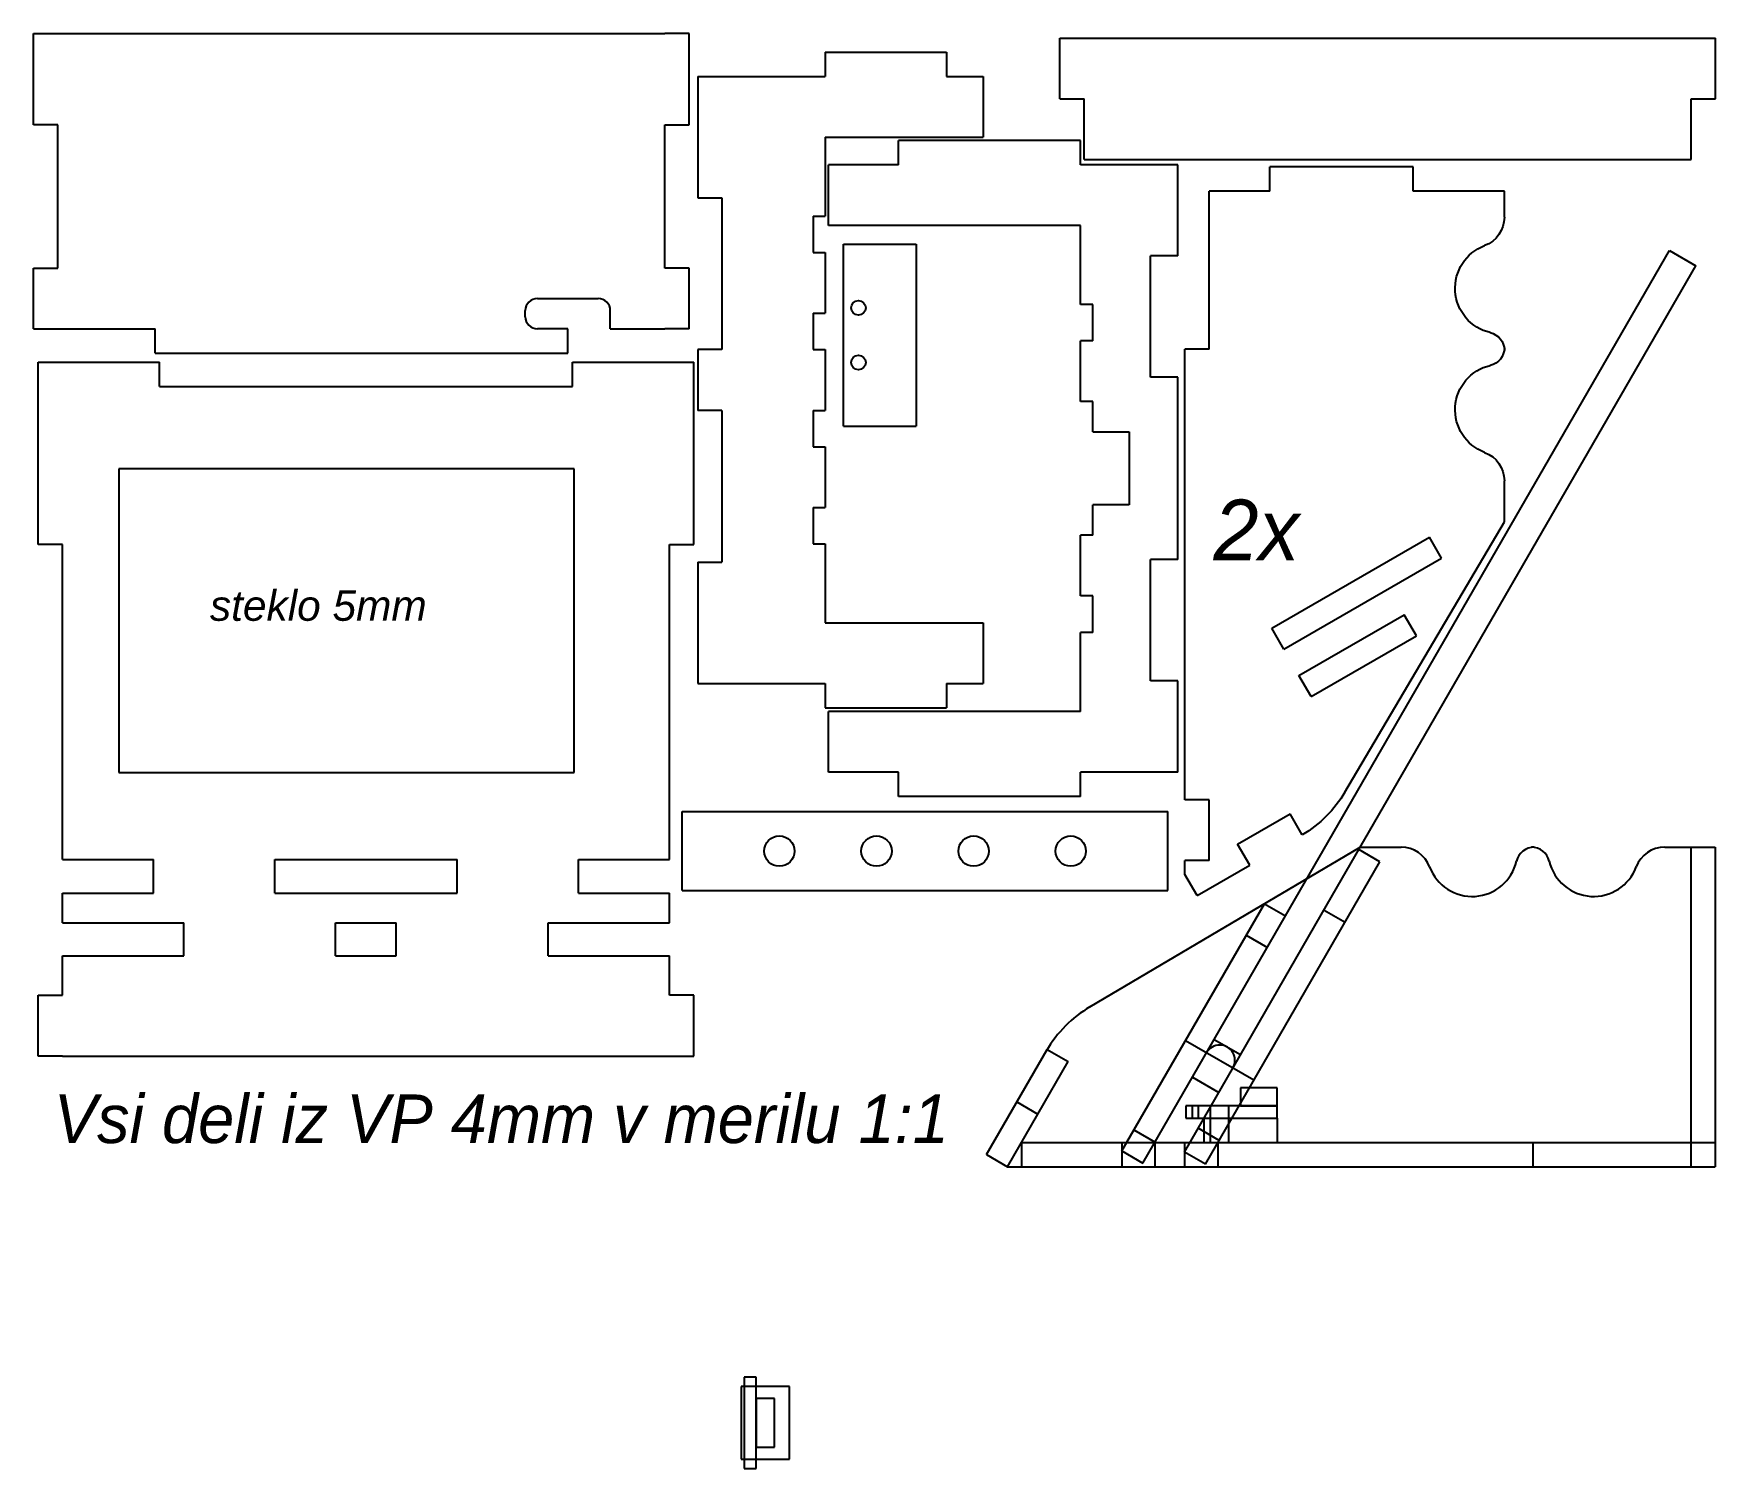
# Model space of a CAD drawing. Header units: millimetres. Extents: x 3 to 280, y 82 to 319.
import ezdxf

# ---------------------------------------------------------------- set-up
doc = ezdxf.new("R2010")
doc.units = ezdxf.units.MM
doc.layers.get('0').update_dxf_attribs({"lineweight": 25, "true_color": 0xffffff})
doc.styles.add('textstyle0', font='')
doc.styles.add('textstyle1', font='')
doc.styles.add('textstyle2', font='')
doc.styles.get('textstyle0').set_extended_font_data('osifont', italic=True)
doc.styles.get('textstyle1').set_extended_font_data('osifont', italic=True)
doc.styles.get('textstyle2').set_extended_font_data('Arial', italic=True)

# ---------------------------------------------------------------- blocks, each defined once
blk = doc.blocks.new('usn')
for p, q in [((6, 7.5), (-6, 7.5)), ((-6, 7.5), (-6, -0.5)), ((6, -0.5), (6, 7.5)), ((4, 5), (-4, 5)), ((-4, 5), (-4, 2)), ((4, 2), (4, 5)), ((7.5, 2), (-7.5, 2)), ((-7.5, 2), (-7.5, 0)), ((-7.5, 0), (7.5, 0)), ((-4, 2), (4, 2)), ((7.5, 0), (7.5, 2)), ((-6, -0.5), (6, -0.5))]:
    blk.add_line(p, q)
blk = doc.blocks.new('dno')
for p, q in [((-114.23, -4), (-114.23, 0)), ((-114.23, 0), (-104.23, 0)), ((-104.23, 0), (-104.23, -4)), ((-30, -4), (-30, 0)), ((-30, 0), (0, 0)), ((0, 0), (0, -20)), ((-114.23, -4), (-114.23, -104)), ((-104.23, -4), (-97.72, -4)), ((-97.72, -4), (-97.72, -24)), ((-92.29, -4), (-87.42, -4)), ((-92.29, -4), (-92.29, -24)), ((-87.42, -4), (-87.42, -19)), ((-81.89, -4), (-30, -4)), ((-81.89, -4), (-81.89, -19)), ((-87.42, -19), (-81.89, -19)), ((-4, -20), (-4, -88)), ((-4, -20), (0, -20)), ((-97.72, -24), (-92.29, -24)), ((-87.42, -39), (-87.42, -69)), ((-87.42, -39), (-81.89, -39)), ((-81.89, -39), (-81.89, -69)), ((-97.72, -49), (-97.72, -59)), ((-97.72, -49), (-92.29, -49)), ((-92.29, -49), (-92.29, -59)), ((-97.72, -59), (-92.29, -59)), ((-87.42, -69), (-81.89, -69)), ((-97.72, -84), (-97.72, -104)), ((-97.72, -84), (-92.29, -84)), ((-92.29, -84), (-92.29, -104)), ((-4, -88), (0, -88)), ((0, -88), (0, -108)), ((-87.42, -89), (-87.42, -104)), ((-87.42, -89), (-81.89, -89)), ((-81.89, -89), (-81.89, -104)), ((-114.23, -104), (-114.23, -108)), ((-104.23, -108), (-104.23, -104)), ((-104.23, -104), (-97.72, -104)), ((-92.29, -104), (-87.42, -104)), ((-81.89, -104), (-30, -104)), ((-30, -104), (-30, -108)), ((-114.23, -108), (-104.23, -108)), ((-30, -108), (0, -108))]:
    blk.add_line(p, q)
blk = doc.blocks.new('zadaj')
for p, q in [((0, -15), (0, 0)), ((0, 0), (4, 0)), ((4, 0), (104, 0)), ((108, 0), (104, 0)), ((108, -15), (108, 0)), ((4, -15), (0, -15)), ((4, -38.61), (4, -15)), ((104, -15), (108, -15)), ((104, -38.61), (104, -15)), ((0, -48.61), (0, -38.61)), ((0, -38.61), (4, -38.61)), ((108, -38.61), (104, -38.61)), ((108, -48.61), (108, -38.61)), ((83, -43.61), (93, -43.61)), ((81, -46.61), (81, -45.61)), ((95, -48.61), (95, -45.61)), ((0, -48.61), (4, -48.61)), ((4, -48.61), (20, -48.61)), ((20, -52.61), (20, -48.61)), ((88, -48.61), (83, -48.61)), ((88, -52.61), (88, -48.61)), ((95, -48.61), (104, -48.61)), ((108, -48.61), (104, -48.61)), ((20, -52.61), (88, -52.61))]:
    blk.add_line(p, q)
for centre, start, end in [((83, -45.61), 90, 180), ((93, -45.61), 0, 90), ((83, -46.61), 180, 270)]:
    blk.add_arc(centre, 2, start, end)
blk = doc.blocks.new('spredaj')
for p, q in [((-10, 0), (0, 0)), ((-10, 0), (-10, -4)), ((0, 0), (0, -108)), ((-20, -4), (-10, -4)), ((-20, -4), (-20, -104)), ((-20, -104), (-10, -104)), ((-10, -104), (-10, -108)), ((-10, -108), (0, -108))]:
    blk.add_line(p, q)
blk = doc.blocks.new('naklon1')
for p, q in [((21, 4), (41, 4)), ((21, 4), (21, 0)), ((41, 4), (41, 0)), ((0, 0), (21, 0)), ((0, 0), (0, -20)), ((41, 0), (47, 0)), ((47, 0), (47, -10)), ((21, -10), (21, -23)), ((21, -10), (47, -10)), ((0, -20), (4, -20)), ((4, -20), (4, -45)), ((19, -23), (21, -23)), ((19, -23), (19, -29)), ((19, -29), (21, -29)), ((21, -29), (21, -39)), ((21, -29), (21, -39)), ((19, -39), (21, -39)), ((19, -39), (19, -45)), ((4, -45), (0, -45)), ((0, -45), (0, -55)), ((19, -45), (21, -45)), ((21, -45), (21, -55)), ((4, -55), (0, -55)), ((4, -55), (4, -80)), ((19, -55), (19, -61)), ((19, -55), (21, -55)), ((19, -61), (21, -61)), ((21, -61), (21, -71)), ((19, -71), (21, -71)), ((19, -71), (19, -77)), ((19, -77), (21, -77)), ((21, -77), (21, -90)), ((0, -80), (0, -100)), ((0, -80), (4, -80)), ((21, -90), (47, -90)), ((47, -90), (47, -100)), ((0, -100), (21, -100)), ((21, -100), (21, -104)), ((41, -100), (41, -104)), ((41, -100), (47, -100)), ((21, -104), (41, -104))]:
    blk.add_line(p, q)
blk = doc.blocks.new('led_dno')
for p, q in [((0, 0), (0, -80)), ((0, 0), (13, 0)), ((13, 0), (13, -80)), ((0, -80), (13, -80))]:
    blk.add_line(p, q)
for centre in [(6.5, -16), (6.5, -32), (6.5, -48), (6.5, -64)]:
    blk.add_circle(centre, 2.5)
blk = doc.blocks.new('usb_dno')
for p, q in [((0, 0), (0, -30)), ((0.08, 0), (12.04, 0)), ((12.04, 0), (12.04, -30)), ((0.08, -30), (12.04, -30))]:
    blk.add_line(p, q)
for centre in [(2.54, -10.5), (2.54, -19.5)]:
    blk.add_circle(centre, 1.2)
blk = doc.blocks.new('naklon2')
for p, q in [((16, 4), (46, 4)), ((16, 4), (16, 0)), ((46, 4), (46, 0)), ((0, 0), (16, 0)), ((0, 0), (0, -15)), ((46, 0), (57.5, 0)), ((57.5, 0), (57.5, -10)), ((16, -10), (57.5, -10)), ((16, -10), (16, -23)), ((16, -10), (57.5, -10)), ((0, -15), (4.5, -15)), ((4.5, -15), (4.5, -35)), ((14, -23), (16, -23)), ((14, -23), (14, -29)), ((14, -29), (16, -29)), ((16, -29), (16, -39)), ((0, -35), (0, -65)), ((0, -35), (4.5, -35)), ((14, -39), (16, -39)), ((14, -39), (14, -44)), ((8, -44), (14, -44)), ((8, -56), (8, -44)), ((14, -56), (8, -56)), ((14, -56), (14, -61)), ((14, -61), (16, -61)), ((16, -61), (16, -71)), ((0, -65), (4.5, -65)), ((4.5, -65), (4.5, -85)), ((14, -71), (16, -71)), ((14, -71), (14, -77)), ((14, -77), (16, -77)), ((16, -77), (16, -90)), ((0, -85), (0, -100)), ((0, -85), (4.5, -85)), ((16, -90), (57.5, -90)), ((57.5, -90), (57.5, -100)), ((0, -100), (16, -100)), ((16, -100), (16, -104)), ((46, -100), (57.5, -100)), ((46, -100), (46, -104)), ((16, -104), (46, -104))]:
    blk.add_line(p, q)
blk = doc.blocks.new('usb2')
for p, q in [((0, 5), (-6, 5)), ((-6, 5), (-6, 2)), ((0, 2), (0, 5)), ((0, 2), (-15, 2)), ((-15, 2), (-15, 0)), ((-15, 0), (0, 0)), ((-14, 2), (-14, 0)), ((-13, 2), (-13, 0)), ((-11, 2), (-11, 0)), ((-8, 2), (-8, 0)), ((-6, 2), (0, 2)), ((0, 0), (0, 2))]:
    blk.add_line(p, q)
blk = doc.blocks.new('sestava')
for p, q in [((-61.15, -105.92), (2.1, 3.63)), ((2.1, 3.63), (6.43, 1.13)), ((-54.23, -103.92), (6.43, 1.13)), ((-93.38, -120.9), (-48.85, -94.61)), ((-45.61, -97), (-49.07, -95)), ((-48.85, -94.61), (-42.11, -94.61)), ((-20.18, -94.61), (-20.63, -94.61)), ((1.3, -94.61), (9.6, -94.61)), ((5.6, -94.61), (5.6, -147.22)), ((9.6, -94.61), (9.6, -147.22)), ((-74.36, -146.8), (-45.61, -97)), ((-88.12, -144.63), (-64.62, -103.92)), ((-77.82, -144.8), (-54.23, -103.92)), ((-64.62, -103.92), (-61.15, -105.92)), ((-54.82, -104.96), (-51.36, -106.96)), ((-84.65, -146.63), (-61.15, -105.92)), ((-67.62, -109.12), (-64.15, -111.12)), ((-77.62, -126.44), (-66.36, -132.94)), ((-72.9, -126.27), (-68.57, -128.77)), ((-110.4, -145.22), (-100.4, -127.9)), ((-106.94, -147.22), (-96.94, -129.9)), ((-100.4, -127.9), (-100.53, -128.12)), ((-100.4, -127.9), (-96.94, -129.9)), ((-76.5, -132.5), (-72.17, -135)), ((-105.4, -136.56), (-101.94, -138.56)), ((-86.12, -141.16), (-82.65, -143.16)), ((-72.11, -142.9), (-75.57, -140.9)), ((-74.61, -139.22), (-74.61, -143.22)), ((-74.53, -139.22), (-62.56, -139.22)), ((-73.56, -139.22), (-73.56, -143.22)), ((-70.56, -139.22), (-70.56, -143.22)), ((-62.56, -139.22), (-62.56, -143.22)), ((-104.63, -143.22), (9.6, -143.22)), ((-104.63, -143.22), (-104.63, -147.22)), ((-88.12, -143.22), (-88.12, -147.22)), ((-82.69, -143.22), (-82.69, -147.22)), ((-77.82, -143.22), (-77.82, -147.22)), ((-72.3, -143.22), (-72.3, -147.22)), ((-20.4, -143.22), (-20.4, -147.22)), ((-110.4, -145.22), (-106.94, -147.22)), ((-88.12, -144.63), (-84.65, -146.63)), ((-74.36, -146.8), (-77.82, -144.8)), ((-106.94, -147.22), (9.6, -147.22))]:
    blk.add_line(p, q)
for centre, radius, start, end in [((-42.11, -99.61), 5, 20.5633, 90), ((-30.4, -95.22), 7.5, 200.5633, 346.8401), ((-20.18, -97.61), 3, 90, 166.8401), ((-20.63, -97.61), 3, 13.1599, 90), ((-10.4, -95.22), 7.5, 193.1599, 339.4367), ((1.3, -99.61), 5, 90, 159.4367), ((-83.21, -138.12), 20, 120.5568, 150), ((-71.99, -129.69), 2.5, 330, 150)]:
    blk.add_arc(centre, radius, start, end)
blk.add_blockref('usb2', (-62.56, -139.22))
blk = doc.blocks.new('stranica')
for p, q in [((-102.97, 26.32), (-58.45, 52.61)), ((-58.45, 52.61), (-51.7, 52.61)), ((-29.78, 52.61), (-30.22, 52.61)), ((-8.3, 52.61), (-4, 52.61)), ((-4, 52.61), (-4, 37.61)), ((-79.42, 16.28), (-64.42, 42.27)), ((-64.42, 42.27), (-60.96, 40.27)), ((-75.96, 14.28), (-60.96, 40.27)), ((-87.22, 20.78), (-77.22, 38.11)), ((-83.75, 18.78), (-73.75, 36.11)), ((-77.22, 38.11), (-73.75, 36.11)), ((-4, 37.61), (0, 37.61)), ((0, 37.61), (0, 14)), ((-87.22, 20.78), (-83.75, 18.78)), ((-111.54, 8.66), (-106.54, 17.32)), ((-110, 19.32), (-106.54, 17.32)), ((-79.42, 16.28), (-75.96, 14.28)), ((-4, 14), (-4, 4)), ((-4, 14), (0, 14)), ((-120, 2), (-115, 10.66)), ((-115, 10.66), (-111.54, 8.66)), ((-114.23, 4), (-104.23, 4)), ((-114.23, 4), (-114.23, 0)), ((-104.23, 4), (-104.23, 0)), ((-30, 4), (-4, 4)), ((-30, 4), (-30, 0)), ((-120, 2), (-116.54, 0)), ((-116.54, 0), (-114.23, 0)), ((-104.23, 0), (-30, 0))]:
    blk.add_line(p, q)
for centre, radius, start, end in [((-51.7, 47.61), 5, 20.5633, 90), ((-40, 52), 7.5, 200.5633, 346.8401), ((-29.78, 49.61), 3, 90, 166.8401), ((-30.22, 49.61), 3, 13.1599, 90), ((-20, 52), 7.5, 193.1599, 339.4367), ((-8.3, 47.61), 5, 90, 159.4367), ((-93.16, 9.45), 19.52, 120.1826, 149.6257)]:
    blk.add_arc(centre, radius, start, end)
blk = doc.blocks.new('steklo')
for p, q in [((150, 0), (0, 0)), ((0, 0), (0, -100)), ((150, -100), (150, 0)), ((0, -100), (150, -100))]:
    blk.add_line(p, q)
at = {"insert": (30, -40), "char_height": 10, "attachment_point": 1, "style": 'textstyle2'}
blk.add_mtext('steklo 5mm', dxfattribs=at)

msp = doc.modelspace()

# ---------------------------------------------------------------- block references
for name, p in [('zadaj', (2.96, 318.74)), ('naklon1', (112.36, 311.71)), ('usb_dno', (136.3, 284.09)), ('sestava', (270.35, 279.39))]:
    msp.add_blockref(name, p)
for name, p, rotation in [('spredaj', (172, 318), 90), ('naklon2', (191.43, 197.15), 180), ('dno', (3.71, 264.62), 90), ('led_dno', (109.81, 177.64), 90), ('usn', (120, 90), -90)]:
    msp.add_blockref(name, p, dxfattribs=dict(rotation=rotation))
at = {"yscale": -1, "rotation": 90}
msp.add_blockref('stranica', (192.63, 296.81), dxfattribs=at)
at = {"xscale": 0.5, "yscale": 0.5}
msp.add_blockref('steklo', (17.01, 247.06), dxfattribs=at)

# ---------------------------------------------------------------- texts
at = {"attachment_point": 5}
for s, insert, char_height, style in [('2x', (204.38, 237.01), 10, 'textstyle1'), ('Vsi deli iz VP 4mm v merilu 1:1', (80, 140), 8, 'textstyle0')]:
    msp.add_mtext(s, dxfattribs=dict(at, insert=insert, char_height=char_height, style=style))

doc.saveas('drawing.dxf')
